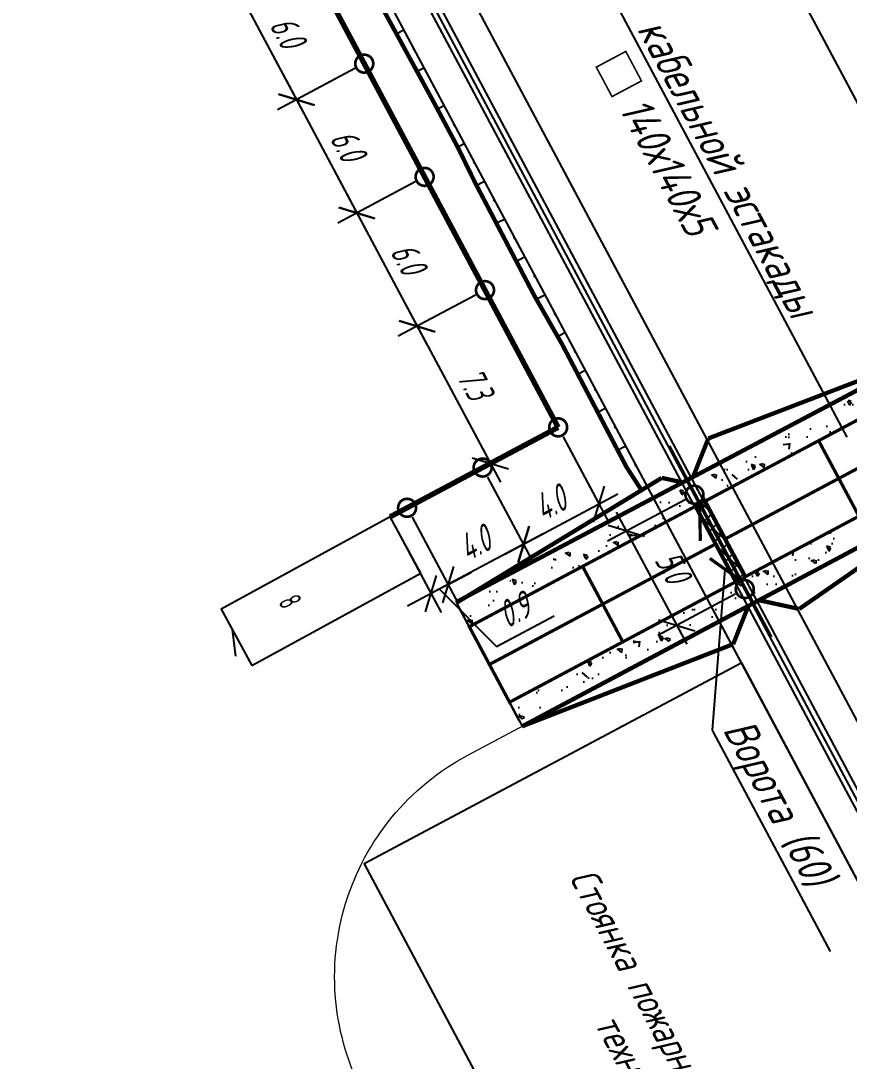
# Model space of a CAD drawing. Extents: x 5370511 to 5386565, y 1010429 to 1053793.
# Drawn here: x 5379956.9 to 5380034.4, y 1040594.6 to 1040691.9 of the extents above; entities that cross this region are included whole.
import ezdxf
from ezdxf import colors
from ezdxf.entities.mleader import LeaderData, LeaderLine
from ezdxf.math import Vec2, Vec3

# ---------------------------------------------------------------- set-up
doc = ezdxf.new("R2010")
doc.units = 0
doc.header["$PDMODE"] = 32
doc.header["$PDSIZE"] = 0.3
doc.layers.get('0').update_dxf_attribs({"linetype": 'CONTINUOUS'})
doc.layers.get('DEFPOINTS').update_dxf_attribs({"linetype": 'CONTINUOUS'})
for name, color, linetype in [('3D-MODEL', 7, 'CONTINUOUS'), ('ГП_граница насыпи', 242, 'CONTINUOUS'), ('ГП_откос', 246, 'CONTINUOUS'), ('ГП_переезд', 7, 'CONTINUOUS'), ('ГП_сооружения', 7, 'CONTINUOUS')]:
    doc.layers.add(name, color=color, linetype=linetype)
doc.styles.add('ГОСТ_НИПИ', font='gost_nipi.shx', dxfattribs={"oblique": 15})
doc.styles.add('ГОСТ_НИПИ_разм', font='gost_nipi.shx', dxfattribs={"width": 0.8, "oblique": 15, "height": 2.5})
doc.dimstyles.new('Лист М500', dxfattribs={"dimtxt": 2.5, "dimasz": 2.5, "dimexe": 2, "dimexo": 1, "dimgap": 1, "dimtad": 1, "dimdec": 1, "dimlfac": 0.5, "dimzin": 0, "dimdsep": 46, "dimtxsty": 'ГОСТ_НИПИ_разм', "dimblk": 'OBLIQUE', "dimcen": 0.09, "dimdle": 2, "dimaunit": 1, "dimadec": 0, "dimazin": 0, "dimtfac": 1, "dimtdec": 1, "dimtofl": 0, "dimtmove": 1, "dimatfit": 3, "dimldrblk": 'NONE', "dimfxl": 1, "dimtolj": 1, "dimtzin": 0, "dimarcsym": 0})

# ---------------------------------------------------------------- blocks, each defined once
blk = doc.blocks.new('125')
at = {"layer": 'ГП_переезд', "lineweight": -3}
h = blk.add_hatch(dxfattribs=at)
h.set_pattern_fill('AR-CONC', color=253, scale=0.3, angle=154.0072)
h.set_pattern_definition([(204.007191443, (-7634486.7304, -5076924.0718), (-1.85162098708, 1.11224984608), [0.225, -2.475]), (149.007191443, (-7634486.7304, -5076924.0718), (-0.61481389126, -2.2107483634), [0.18, -1.98]), (254.458635903, (-7634486.8847, -5076923.979), (-2.46643486206, -1.0984984994), [0.191220576, -2.103426336]), (200.191391443, (-7634486.9933, -5076924.611), (-2.66024599245, 1.849512766), [0.3375, -3.7125]), (250.642826933, (-7634487.215, -5076924.457), (-3.8011068157, -1.3978866138), [0.286831026, -3.15514128]), (145.191355433, (-7634486.9933, -5076924.611), (-3.8011068134, -1.3978866133), [0.27, -2.970000003]), (175.007191443, (-7634487.1972, -5076924.3448), (-1.08023477996, 1.87047930223), [0.225, -2.475]), (120.007191443, (-7634487.1972, -5076924.3448), (-1.60952042005, -1.635496397), [0.18, -1.98]), (225.458636183, (-7634487.2873, -5076924.1889), (-2.6897551782, 0.23498289985), [0.19122057, -2.103426336]), (191.507191443, (-7634486.7304, -5076924.07175), (-0.47047013873, -0.88167651016), [0, -1.956, 0, -2.01, 0, -1.9875]), (161.507191443, (-7634486.7304, -5076924.0718), (-1.22794207685, -0.71767254086), [0, -1.146, 0, -1.911, 0, -0.7575]), (121.507191443, (-7634486.129, -5076924.36495), (-1.409822805246, 0.762676666884), [0, -0.75, 0, -2.34, 0, -3.105]), (111.507191443, (-7634485.8594, -5076924.4964), (-1.70420454994, 0.49682078495), [0, -0.975, 0, -1.554, 0, -2.205])])
h.paths.add_polyline_path([(-13.635, 32.934), (-14.635, 32.934), (-14.635, 8.434), (-13.635, 8.434)])
h = blk.add_hatch(dxfattribs=at)
h.set_pattern_fill('AR-CONC', color=253, scale=0.3, angle=154.0072)
h.set_pattern_definition([(204.007191443, (-7634482.2361, -5076926.263), (-1.85162098708, 1.11224984608), [0.225, -2.475]), (149.007191443, (-7634482.2361, -5076926.263), (-0.61481389126, -2.2107483634), [0.18, -1.98]), (254.458635903, (-7634482.3904, -5076926.1704), (-2.46643486206, -1.0984984994), [0.191220576, -2.103426336]), (200.191391443, (-7634482.499, -5076926.8024), (-2.66024599245, 1.849512766), [0.3375, -3.7125]), (250.642826933, (-7634482.7208, -5076926.6482), (-3.8011068157, -1.3978866138), [0.286831026, -3.15514128]), (145.191355433, (-7634482.499, -5076926.8024), (-3.8011068134, -1.3978866133), [0.27, -2.970000003]), (175.007191443, (-7634482.703, -5076926.536), (-1.08023477996, 1.87047930223), [0.225, -2.475]), (120.007191443, (-7634482.703, -5076926.536), (-1.60952042005, -1.635496397), [0.18, -1.98]), (225.458636183, (-7634482.793, -5076926.3802), (-2.6897551782, 0.23498289985), [0.19122057, -2.103426336]), (191.507191443, (-7634482.2361, -5076926.26304), (-0.47047013873, -0.88167651016), [0, -1.956, 0, -2.01, 0, -1.9875]), (161.507191443, (-7634482.2361, -5076926.263), (-1.22794207685, -0.71767254086), [0, -1.146, 0, -1.911, 0, -0.7575]), (121.507191443, (-7634481.6348, -5076926.5562), (-1.409822805246, 0.762676666884), [0, -0.75, 0, -2.34, 0, -3.105]), (111.507191443, (-7634481.3651, -5076926.6877), (-1.70420454994, 0.49682078495), [0, -0.975, 0, -1.554, 0, -2.205])])
h.paths.add_polyline_path([(-8.635, 32.934), (-9.635, 32.934), (-9.635, 8.434), (-8.635, 8.434)])
at = {"layer": 'ГП_переезд'}
h = blk.add_hatch(dxfattribs=at)
h.set_pattern_fill('ANSI37', color=253, scale=4, angle=154.0072)
h.set_pattern_definition([(199.0071914425, (-7634482.2361, -5076926.26304), (0.16284341402, -0.472738852338), []), (289.0071914425, (-7634482.2361, -5076926.26304), (0.472738852338, 0.16284341402), [])])
h.paths.add_polyline_path([(-9.635, 20.934), (-13.635, 20.934), (-13.635, 20.434), (-9.635, 20.434)])
at = {"layer": 'ГП_переезд', "color": 253, "linetype": 'Continuous'}
for p, q in [((-8.635, 32.934, 0.802), (-14.635, 32.934, 0.802)), ((-6.571, 20.684, 0.802), (-16.699, 20.684, 0.802)), ((-8.635, 8.434, 0.802), (-14.635, 8.434, 0.802))]:
    blk.add_line(p, q, dxfattribs=at)
at = {"layer": 'ГП_переезд', "color": 253, "lineweight": 30}
blk.add_line((-13.635, 20.934, 0.802), (-13.868, 20.934, 0.802), dxfattribs=at)
at = {"layer": 'ГП_переезд', "color": 253, "lineweight": -3, "const_width": 0.2, "elevation": 0.802}
for points in [[(-14.857, 32.914), (-16.153, 22.434)], [(-8.364, 32.934), (-7.117, 22.434)], [(-14.88, 20.934), (-16.153, 22.434)], [(-8.389, 20.934), (-7.117, 22.434)], [(-14.88, 20.434), (-15.548, 19.646)], [(-8.389, 20.434), (-7.117, 18.934)], [(-15.548, 19.646), (-14.905, 8.415)], [(-7.117, 18.934), (-8.364, 8.415)]]:
    blk.add_lwpolyline(points, dxfattribs=at)
at = {"layer": 'ГП_переезд', "color": 253, "const_width": 0.2, "elevation": 0.802}
for points in [[(-14.94, 8.434), (-14.857, 32.914)], [(-8.362, 8.433), (-8.362, 32.934)]]:
    blk.add_lwpolyline(points, dxfattribs=at)
at = {"layer": 'ГП_переезд', "color": 253, "elevation": 0.802}
for points in [[(-13.635, 32.934), (-14.857, 32.934), (-14.905, 8.434), (-13.635, 8.434)], [(-8.364, 32.934), (-9.635, 32.934), (-9.635, 8.434), (-8.407, 8.433)]]:
    blk.add_lwpolyline(points, close=True, dxfattribs=at)
at = {"layer": 'ГП_переезд', "color": 253, "linetype": 'Continuous', "const_width": 0.15, "elevation": 0.802}
for points in [[(-11.635, 26.934), (-11.635, 32.934), (-13.635, 32.934), (-13.635, 26.934)], [(-9.635, 26.934), (-9.635, 32.934), (-11.635, 32.934), (-11.635, 26.934)], [(-11.635, 20.934), (-11.635, 26.934), (-13.635, 26.934), (-13.635, 20.934)], [(-9.635, 20.934), (-9.635, 26.934), (-11.635, 26.934), (-11.635, 20.934)], [(-11.635, 14.434), (-11.635, 20.434), (-13.635, 20.434), (-13.635, 14.434)], [(-9.635, 14.434), (-9.635, 20.434), (-11.635, 20.434), (-11.635, 14.434)], [(-11.635, 8.434), (-11.635, 14.434), (-13.635, 14.434), (-13.635, 8.434)], [(-9.635, 8.434), (-9.635, 14.434), (-11.635, 14.434), (-11.635, 8.434)]]:
    blk.add_lwpolyline(points, close=True, dxfattribs=at)
blk = doc.blocks.new('куст_откос')
at = {"layer": 'ГП_откос', "color": 253, "lineweight": 15}
for points, const_width, elevation in [([(-27.234, -64.312), (-22.201, -64.263), (-20.501, -64.246), (-17.903, -64.246), (-17.274, -64.268), (-16.015, -64.311), (-12.538, -64.334), (-10.059, -64.351), (-7.483, -64.274), (-7.421, -64.275), (-4.457, -64.295), (-2.613, -64.308), (-2.451, -64.309), (-2.289, -64.31), (-2.125, -64.311), (-1.961, -64.313), (-1.796, -64.314), (-1.63, -64.315), (-1.463, -64.316), (-1.296, -64.317), (-1.127, -64.318), (-1.021, -64.319), (-0.958, -64.314), (0.281, -64.21)], 0.2, 49.01), ([(35.054, -63.874), (29.9, -63.874), (24.746, -63.874), (19.592, -63.874), (14.439, -63.874), (9.285, -63.874), (4.131, -63.874), (-0.958, -63.874), (-6.046, -63.874), (-11.135, -63.874), (-16.223, -63.874), (-21.311, -63.874), (-26.4, -63.874), (-31.488, -63.874), (-36.577, -63.874), (-41.665, -63.874), (-46.754, -63.874), (-51.842, -63.874), (-56.931, -63.874), (-62.019, -63.874), (-62.019, -58.374), (-62.019, -52.874), (-72.019, -52.874), (-72.019, -47.775)], 0.01, 48.9)]:
    blk.add_lwpolyline(points, dxfattribs=dict(at, const_width=const_width, elevation=elevation))
at = {"layer": 'ГП_откос', "color": 253, "linetype": 'ByBlock', "lineweight": -3}
for points in [[(-23.933, -63.874), (-23.933, -64.199)], [(-22.931, -63.874), (-22.931, -63.953)], [(-21.928, -63.874), (-21.928, -64.183)], [(-20.926, -63.874), (-20.926, -63.95)], [(-19.924, -63.874), (-19.924, -64.172)], [(-18.921, -63.874), (-18.921, -63.949)], [(-17.919, -63.874), (-17.919, -64.172)], [(-16.917, -63.874), (-16.917, -63.955)], [(-15.915, -63.874), (-15.915, -64.224)], [(-14.912, -63.874), (-14.912, -63.963)], [(-13.91, -63.874), (-13.91, -64.235)], [(-12.908, -63.874), (-12.908, -63.966)], [(-11.905, -63.874), (-11.905, -64.245)], [(-10.903, -63.874), (-10.903, -63.968)], [(-9.901, -63.874), (-9.901, -64.252)], [(-8.899, -63.874), (-8.899, -63.963)], [(-7.896, -63.874), (-7.896, -64.204)], [(-6.894, -63.874), (-6.894, -63.955)], [(-5.892, -63.874), (-5.892, -64.203)], [(-4.89, -63.874), (-4.89, -63.958)], [(-3.887, -63.874), (-3.887, -64.214)], [(-2.885, -63.874), (-2.885, -63.961)], [(-1.883, -63.874), (-1.883, -64.225)], [(-0.88, -63.874), (-0.88, -63.961)]]:
    blk.add_lwpolyline(points, dxfattribs=at)
blk = doc.blocks.new('_Oblique')
at = {"color": 0, "linetype": 'ByBlock', "lineweight": -2}
blk.add_line((-0.5, -0.5), (0.5, 0.5), dxfattribs=at)
blk = doc.blocks.new('*D699')
at = {"color": 0, "lineweight": -2, "transparency": 16777216}
for p, q in [((5380007.642, 1040652.994), (5380011.939, 1040644.929)), ((5380000.582, 1040649.232), (5380004.879, 1040641.167)), ((5380012.764, 1040647.635), (5380002.173, 1040641.992))]:
    blk.add_line(p, q, dxfattribs=at)
at = {"layer": 'DEFPOINTS', "color": 0, "lineweight": 15, "transparency": 16777216}
for p in [(5380007.172, 1040653.876), (5380000.112, 1040650.115), (5380003.938, 1040642.933)]:
    blk.add_point(p, dxfattribs=at)
at = {"color": 0, "lineweight": -2, "transparency": 16777216, "xscale": 2.5, "yscale": 2.5, "zscale": 2.5}
for p, rotation in [((5380010.999, 1040646.694), 28.04915530994217), ((5380003.938, 1040642.933), 208.0491553099422)]:
    blk.add_blockref('_Oblique', p, dxfattribs=dict(at, rotation=rotation))
at = {"color": 0, "transparency": 16777216, "insert": (5380006.41, 1040646.799), "char_height": 2.5, "attachment_point": 5, "rotation": 28.04916, "style": 'ГОСТ_НИПИ_разм'}
blk.add_mtext('\\A1;4.0', dxfattribs=at)
blk = doc.blocks.new('_None')
blk = doc.blocks.new('*D700')
at = {"color": 0, "lineweight": -2, "transparency": 16777216}
for p, q in [((5380000.582, 1040649.232), (5380004.879, 1040641.167)), ((5379993.521, 1040645.47), (5379997.818, 1040637.406)), ((5380005.703, 1040643.873), (5379995.113, 1040638.23))]:
    blk.add_line(p, q, dxfattribs=at)
at = {"layer": 'DEFPOINTS', "color": 0, "lineweight": 15, "transparency": 16777216}
for p in [(5380000.112, 1040650.115), (5379993.051, 1040646.353), (5379996.878, 1040639.171)]:
    blk.add_point(p, dxfattribs=at)
at = {"color": 0, "lineweight": -2, "transparency": 16777216, "xscale": 2.5, "yscale": 2.5, "zscale": 2.5}
for p, rotation in [((5380003.938, 1040642.933), 28.04915530994217), ((5379996.878, 1040639.171), 208.0491553099422)]:
    blk.add_blockref('_Oblique', p, dxfattribs=dict(at, rotation=rotation))
at = {"color": 0, "transparency": 16777216, "insert": (5379999.35, 1040643.037), "char_height": 2.5, "attachment_point": 5, "rotation": 28.04916, "style": 'ГОСТ_НИПИ_разм'}
blk.add_mtext('\\A1;4.0', dxfattribs=at)
blk = doc.blocks.new('*D701')
at = {"color": 0, "lineweight": -2, "transparency": 16777216}
for p, q in [((5379993.521, 1040645.47), (5379997.818, 1040637.406)), ((5379991.944, 1040644.607), (5379996.231, 1040636.56)), ((5379996.878, 1040639.171), (5379999.084, 1040640.346)), ((5379996.878, 1040639.171), (5379995.291, 1040638.325)), ((5379995.291, 1040638.325), (5379993.085, 1040637.15)), ((5379996.084, 1040638.748), (5380001.413, 1040633.372)), ((5380001.413, 1040633.372), (5380006.795, 1040636.24))]:
    blk.add_line(p, q, dxfattribs=at)
at = {"layer": 'DEFPOINTS', "color": 0, "lineweight": 15, "transparency": 16777216}
for p in [(5379993.051, 1040646.353), (5379991.473, 1040645.49), (5379995.291, 1040638.325)]:
    blk.add_point(p, dxfattribs=at)
at = {"color": 0, "lineweight": -2, "transparency": 16777216, "xscale": 2.5, "yscale": 2.5, "zscale": 2.5}
for p, rotation in [((5379995.291, 1040638.325), 28.04915530994217), ((5379996.878, 1040639.171), 208.0491553099422)]:
    blk.add_blockref('_Oblique', p, dxfattribs=dict(at, rotation=rotation))
at = {"color": 0, "transparency": 16777216, "insert": (5380003.046, 1040636.792), "char_height": 2.5, "attachment_point": 5, "rotation": 28.04916, "style": 'ГОСТ_НИПИ_разм'}
blk.add_mtext('\\A1;0.9', dxfattribs=at)
blk = doc.blocks.new('*D705')
at = {"color": 0, "lineweight": -2, "transparency": 16777216}
for p, q in [((5379982.523, 1040698.012), (5379975.304, 1040694.166)), ((5379976.128, 1040696.872), (5379983.652, 1040682.751)), ((5379988.166, 1040687.422), (5379980.947, 1040683.575))]:
    blk.add_line(p, q, dxfattribs=at)
at = {"layer": 'DEFPOINTS', "color": 0, "lineweight": 15, "transparency": 16777216}
for p in [(5379983.405, 1040698.483), (5379989.048, 1040687.892), (5379982.712, 1040684.516)]:
    blk.add_point(p, dxfattribs=at)
at = {"color": 0, "lineweight": -2, "transparency": 16777216, "xscale": 2.5, "yscale": 2.5, "zscale": 2.5}
for p, rotation in [((5379977.069, 1040695.106), 118.0491553040555), ((5379982.712, 1040684.516), 298.0491553040555)]:
    blk.add_blockref('_Oblique', p, dxfattribs=dict(at, rotation=rotation))
at = {"color": 0, "transparency": 16777216, "insert": (5379981.876, 1040690.869), "char_height": 2.5, "attachment_point": 5, "rotation": 298.04916, "style": 'ГОСТ_НИПИ_разм'}
blk.add_mtext('\\A1;6.0', dxfattribs=at)
blk = doc.blocks.new('*D706')
at = {"color": 0, "lineweight": -2, "transparency": 16777216}
for p, q in [((5379988.166, 1040687.422), (5379980.947, 1040683.575)), ((5379981.771, 1040686.281), (5379989.295, 1040672.16)), ((5379993.808, 1040676.831), (5379986.589, 1040672.985))]:
    blk.add_line(p, q, dxfattribs=at)
at = {"layer": 'DEFPOINTS', "color": 0, "lineweight": 15, "transparency": 16777216}
for p in [(5379989.048, 1040687.892), (5379994.691, 1040677.302), (5379988.354, 1040673.925)]:
    blk.add_point(p, dxfattribs=at)
at = {"color": 0, "lineweight": -2, "transparency": 16777216, "xscale": 2.5, "yscale": 2.5, "zscale": 2.5}
for p, rotation in [((5379982.712, 1040684.516), 118.0491553040555), ((5379988.354, 1040673.925), 298.0491553040555)]:
    blk.add_blockref('_Oblique', p, dxfattribs=dict(at, rotation=rotation))
at = {"color": 0, "transparency": 16777216, "insert": (5379987.519, 1040680.279), "char_height": 2.5, "attachment_point": 5, "rotation": 298.04916, "style": 'ГОСТ_НИПИ_разм'}
blk.add_mtext('\\A1;6.0', dxfattribs=at)
blk = doc.blocks.new('*D707')
at = {"color": 0, "lineweight": -2, "transparency": 16777216}
for p, q in [((5379993.808, 1040676.831), (5379986.589, 1040672.985)), ((5379987.414, 1040675.691), (5379994.938, 1040661.57)), ((5379999.451, 1040666.241), (5379992.232, 1040662.394))]:
    blk.add_line(p, q, dxfattribs=at)
at = {"layer": 'DEFPOINTS', "color": 0, "lineweight": 15, "transparency": 16777216}
for p in [(5379994.691, 1040677.302), (5380000.334, 1040666.711), (5379993.997, 1040663.335)]:
    blk.add_point(p, dxfattribs=at)
at = {"color": 0, "lineweight": -2, "transparency": 16777216, "xscale": 2.5, "yscale": 2.5, "zscale": 2.5}
for p, rotation in [((5379988.354, 1040673.925), 118.0491553040555), ((5379993.997, 1040663.335), 298.0491553040555)]:
    blk.add_blockref('_Oblique', p, dxfattribs=dict(at, rotation=rotation))
at = {"color": 0, "transparency": 16777216, "insert": (5379993.161, 1040669.688), "char_height": 2.5, "attachment_point": 5, "rotation": 298.04916, "style": 'ГОСТ_НИПИ_разм'}
blk.add_mtext('\\A1;6.0', dxfattribs=at)
blk = doc.blocks.new('*D708')
at = {"color": 0, "lineweight": -2, "transparency": 16777216}
for p, q in [((5379999.451, 1040666.241), (5379992.232, 1040662.394)), ((5379993.057, 1040665.1), (5380001.776, 1040648.735)), ((5380006.289, 1040653.406), (5379999.07, 1040649.56))]:
    blk.add_line(p, q, dxfattribs=at)
at = {"layer": 'DEFPOINTS', "color": 0, "lineweight": 15, "transparency": 16777216}
for p in [(5380000.334, 1040666.711), (5380007.172, 1040653.876), (5380000.836, 1040650.5)]:
    blk.add_point(p, dxfattribs=at)
at = {"color": 0, "lineweight": -2, "transparency": 16777216, "xscale": 2.5, "yscale": 2.5, "zscale": 2.5}
for p, rotation in [((5379993.997, 1040663.335), 118.0491553040555), ((5380000.836, 1040650.5), 298.0491553040555)]:
    blk.add_blockref('_Oblique', p, dxfattribs=dict(at, rotation=rotation))
at = {"color": 0, "transparency": 16777216, "insert": (5379999.402, 1040657.976), "char_height": 2.5, "attachment_point": 5, "rotation": 298.04916, "style": 'ГОСТ_НИПИ_разм'}
blk.add_mtext('\\A1;7.3', dxfattribs=at)
blk = doc.blocks.new('*D659')
at = {"color": 0, "lineweight": -2, "transparency": 16777216}
for p, q in [((5380019.028, 1040647.105), (5380011.782, 1040643.245)), ((5380012.607, 1040645.95), (5380019.19, 1040633.595)), ((5380023.73, 1040638.28), (5380016.484, 1040634.419))]:
    blk.add_line(p, q, dxfattribs=at)
at = {"layer": 'DEFPOINTS', "color": 0, "lineweight": 15, "transparency": 16777216}
for p in [(5380019.91, 1040647.576), (5380024.613, 1040638.75), (5380018.249, 1040635.36)]:
    blk.add_point(p, dxfattribs=at)
at = {"color": 0, "lineweight": -2, "transparency": 16777216, "xscale": 2.5, "yscale": 2.5, "zscale": 2.5}
for p, rotation in [((5380013.547, 1040644.185), 118.0491553040555), ((5380018.249, 1040635.36), 298.0491553040555)]:
    blk.add_blockref('_Oblique', p, dxfattribs=dict(at, rotation=rotation))
at = {"color": 0, "transparency": 16777216, "insert": (5380017.884, 1040640.83), "char_height": 2.5, "attachment_point": 5, "rotation": 298.04916, "style": 'ГОСТ_НИПИ_разм'}
blk.add_mtext('\\A1;5.0', dxfattribs=at)

msp = doc.modelspace()

# ---------------------------------------------------------------- linework, layer by layer
at = {"color": 8}
for points in [[(5380077.467, 1040845.146), (5380241.107, 1040538.021), (5380111.197, 1040468.803), (5379956.961, 1040758.278), (5379976.377, 1040768.623), (5379966.973, 1040786.274)], [(5380076.23, 1040841.088), (5380237.049, 1040539.258), (5380112.433, 1040472.861), (5379961.02, 1040757.041), (5379980.436, 1040767.386), (5379971.031, 1040785.037)], [(5380076.024, 1040840.412), (5380236.372, 1040539.464), (5380112.64, 1040473.538), (5379961.696, 1040756.835), (5379981.112, 1040767.18), (5379971.708, 1040784.831)], [(5380075.818, 1040839.735), (5380235.696, 1040539.67), (5380112.846, 1040474.214), (5379962.372, 1040756.629), (5379981.788, 1040766.974), (5379972.384, 1040784.624)], [(5380074.581, 1040835.677), (5380231.638, 1040540.907), (5380114.083, 1040478.273), (5379966.431, 1040755.392), (5379985.847, 1040765.737), (5379976.442, 1040783.387)], [(5380024.342, 1040631.851), (5379989.032, 1040613.057), (5380007.827, 1040577.747), (5380043.136, 1040596.541)]]:
    msp.add_lwpolyline(points, close=True, dxfattribs=at)
msp.add_lwpolyline([(5379991.852, 1040765.506), (5379982.909, 1040782.292), (5380067.628, 1040827.44), (5380220.923, 1040539.731), (5380143.259, 1040498.35), (5380128.103, 1040526.796, 0.413433), (5380111.898, 1040531.759), (5380109.98, 1040530.741), (5380103.867, 1040542.214), (5380105.728, 1040543.202, 0.414994), (5380110.704, 1040559.451), (5380065.107, 1040645.029, 0.414214), (5380048.874, 1040649.977), (5380047.048, 1040649.004), (5380040.954, 1040660.444, 0.309973), (5380041.727, 1040671.9), (5379991.852, 1040765.506)], format="xyb", dxfattribs=at)
at = {"color": 5, "ltscale": 0.3, "transparency": 33554687, "const_width": 0.5}
for points in [[(5379966.377, 1040730.442), (5380007.172, 1040653.876)], [(5379991.464, 1040645.507), (5380007.171, 1040653.878)]]:
    msp.add_lwpolyline(points, dxfattribs=at)
at = {"const_width": 0.25}
for points in [[(5379989.789, 1040688.287, 1), (5379988.307, 1040687.497, 1), (5379989.789, 1040688.287, 49.91739)], [(5379995.432, 1040677.697, 1), (5379993.949, 1040676.907, 1), (5379995.432, 1040677.697, 49.91739)], [(5380001.075, 1040667.106, 1), (5379999.592, 1040666.316, 1), (5380001.075, 1040667.106, 49.91739)], [(5380007.913, 1040654.271, 1), (5380006.431, 1040653.481, 1), (5380007.913, 1040654.271, 49.91739)], [(5380000.853, 1040650.51, 1), (5379999.37, 1040649.72, 1), (5380000.853, 1040650.51, 49.91739)], [(5380020.652, 1040647.971, 1), (5380019.169, 1040647.181, 1), (5380020.652, 1040647.971, 49.91739)], [(5379993.793, 1040646.748, 1), (5379992.31, 1040645.958, 1), (5379993.793, 1040646.748, 49.91739)], [(5380025.354, 1040639.145, 1), (5380023.871, 1040638.355, 1), (5380025.354, 1040639.145, 49.91739)]]:
    msp.add_lwpolyline(points, format="xyb", dxfattribs=at)
at = {"const_width": 0.3}
for points in [[(5380020.381, 1040646.693), (5380020.467, 1040643.263)], [(5380024.143, 1040639.633), (5380021.344, 1040641.617)]]:
    msp.add_lwpolyline(points, dxfattribs=at)
at = {"layer": '3D-MODEL', "lineweight": 15}
msp.add_polyline3d([(5380077.467, 1040845.146, 97.8), (5380077.467, 1040845.146, 97.8), (5380241.107, 1040538.021, 97.8), (5380184.616, 1040507.922, 98.28), (5380111.197, 1040468.803, 98.6), (5380082.183, 1040523.256, 98.6), (5380019.173, 1040641.517, 98.6), (5379956.961, 1040758.278, 98.6), (5379976.377, 1040768.623, 98.5), (5379966.973, 1040786.274, 98.5), (5380020.976, 1040815.047, 98.2)], close=True, dxfattribs=at)
at = {"layer": 'ГП_граница насыпи'}
msp.add_lwpolyline([(5380077.467, 1040845.146), (5380241.107, 1040538.021), (5380111.197, 1040468.803), (5379956.961, 1040758.278), (5379976.377, 1040768.623), (5379966.973, 1040786.274)], close=True, dxfattribs=at)
at = {"layer": 'ГП_граница насыпи', "color": 8, "lineweight": 15}
msp.add_lwpolyline([(5380043.136, 1040596.541), (5379998.887, 1040572.956), (5379989.034, 1040591.441, -0.414214), (5379998.739, 1040623.227), (5380022.251, 1040635.74)], format="xyb", close=True, dxfattribs=at)
at = {"layer": 'ГП_сооружения', "color": 8}
msp.add_lwpolyline([(5379978.549, 1040631.607), (5379994.343, 1040640.243), (5379991.464, 1040645.507), (5379975.671, 1040636.872)], close=True, dxfattribs=at)
at = {"layer": 'ГП_сооружения'}
msp.add_lwpolyline([(5379977.055, 1040632.489), (5379976.732, 1040634.932)], dxfattribs=at)

# ---------------------------------------------------------------- block references
at = {"color": 8, "xscale": 1.999999999999999, "yscale": 1.999999999999999, "zscale": 1.999999999999999, "rotation": 298.0482140233812}
msp.add_blockref('125', (5379996.802, 1040603.232, -1.603), dxfattribs=at)
at = {"layer": 'ГП_откос', "color": 8, "lineweight": 15, "xscale": 2, "yscale": 2, "zscale": 2, "rotation": 298.0491553101125}
msp.add_blockref('куст_откос', (5380128.032, 1040708.88), dxfattribs=at)

# ---------------------------------------------------------------- texts
at = {"style": 'ГОСТ_НИПИ', "oblique": 15, "width": 0.8}
msp.add_text('8', height=2, rotation=311.49928, dxfattribs=at).set_placement((5379980.879, 1040637.497))
at = {"color": 8, "insert": (5380021.708, 1040591.873, 0), "char_height": 2.6, "attachment_point": 3, "rotation": 298.02501, "style": 'ГОСТ_НИПИ'}
msp.add_mtext_dynamic_manual_height_columns('Стоянка пожарной техники', width=29.70326, gutter_width=30, heights=[0], dxfattribs=at)

# ---------------------------------------------------------------- dimensions: what is measured, and where the dimension line sits
for base, p1, p2, angle, picture, middle in [((5379982.712, 1040684.516), (5379983.405, 1040698.483), (5379989.048, 1040687.892), 298.04916, '*D705', (5379981.876, 1040690.869)), ((5379988.354, 1040673.925), (5379989.048, 1040687.892), (5379994.691, 1040677.302), 298.04916, '*D706', (5379987.519, 1040680.279)), ((5379993.997, 1040663.335), (5379994.691, 1040677.302), (5380000.334, 1040666.711), 298.04916, '*D707', (5379993.161, 1040669.688)), ((5380000.836, 1040650.5), (5380000.334, 1040666.711), (5380007.172, 1040653.876), 298.04916, '*D708', (5379999.402, 1040657.976)), ((5380003.938, 1040642.933), (5380007.172, 1040653.876), (5380000.112, 1040650.115), 28.04916, '*D699', (5380006.41, 1040646.799)), ((5379996.878, 1040639.171), (5380000.112, 1040650.115), (5379993.051, 1040646.353), 28.04916, '*D700', (5379999.35, 1040643.037)), ((5380018.249, 1040635.36), (5380019.91, 1040647.576), (5380024.613, 1040638.75), 298.04916, '*D659', (5380017.884, 1040640.83)), ((5379995.291, 1040638.325), (5379993.051, 1040646.353), (5379991.473, 1040645.49), 28.04916, '*D701', (5380001.238, 1040635.828))]:
    dim = msp.add_linear_dim(base=base, p1=p1, p2=p2, angle=angle, dimstyle='Лист М500')
    dim.commit()
    dim.dimension.update_dxf_attribs({"geometry": picture, "text_midpoint": middle})

# ---------------------------------------------------------------- leaders
ml = msp.add_multileader_mtext('Standard')
ml.set_content('{\\Fgost_ful|c204;\\H1.00002x;Балка кабельной эстакады\\P\\f@Batang|b0|i0|c204|p18;\\H0.99998x;\\Q0;□\\fMS Shell Dlg 2|b0|i0|c204|p0;\\H0.70833x;\\Q15; \\Fgost_ful|c204;\\H1.4118x;140х140х5}', color=256, style='ГОСТ_НИПИ')
ml.set_leader_properties()
ml.set_arrow_properties(name='NONE')
ml.build(insert=Vec2(0, 0))
ml.multileader.update_dxf_attribs({"text_left_attachment_type": 6, "text_right_attachment_type": 6, "dogleg_length": 0.36})
ctx = ml.context
ctx.base_point, ctx.char_height, ctx.landing_gap_size, ctx.plane_origin, ctx.plane_x_axis, ctx.plane_y_axis = Vec3(5380008.227, 1040701.648), 3, 0.5, Vec3(5379926.001, 1040650.295), Vec3(0.470229, -0.882544), Vec3(0.882544, 0.470229)
ctx.left_attachment, ctx.right_attachment, ctx.text_align_type = 6, 6, 1
notes = []
notes.append((ctx, [(0, (1, 1, 0), (5380008.057, 1040701.966), (0.470229, -0.882544), 0.36, [(0, [(5379980.697, 1040703.567)], 0, [])])]))
ctx.mtext.insert, ctx.mtext.text_direction, ctx.mtext.rotation, ctx.mtext.alignment, ctx.mtext.flow_direction = Vec3(5380021.971, 1040683.507), Vec3(0.470229, -0.882544), 5.201939, 2, 5
ml = msp.add_multileader_mtext('Standard')
ml.set_content('Ворота (60)', color=256, style='ГОСТ_НИПИ')
ml.set_leader_properties()
ml.set_arrow_properties(name='NONE')
ml.build(insert=Vec2(0, 0))
ml.multileader.update_dxf_attribs({"text_left_attachment_type": 6, "text_right_attachment_type": 6, "dogleg_length": 0.2, "arrow_head_size": 0.2})
ctx = ml.context
ctx.base_point, ctx.char_height, ctx.arrow_head_size, ctx.landing_gap_size, ctx.plane_origin, ctx.plane_x_axis, ctx.plane_y_axis = Vec3(5380021.664, 1040625.371), 3, 0.2, 0.2, Vec3(5380022.743, 1040640.625), Vec3(0.470229, -0.882544), Vec3(0.882544, 0.470229)
ctx.left_attachment, ctx.right_attachment = 6, 6
notes.append((ctx, [(0, (1, 1, 0), (5380021.57, 1040625.548), (0.470229, -0.882544), 0.2, [(0, [(5380022.743, 1040640.625)], 0, [])])]))
ctx.mtext.insert, ctx.mtext.text_direction, ctx.mtext.rotation, ctx.mtext.flow_direction = Vec3(5380025.163, 1040627.008), Vec3(0.470229, -0.882544), 5.201939, 5
for ctx, leaders in notes:
    for number, flags, end, landing, length, lines in leaders:
        leader = LeaderData()
        leader.index, (leader.has_last_leader_line, leader.has_dogleg_vector, leader.attachment_direction) = number, flags
        leader.last_leader_point, leader.dogleg_vector, leader.dogleg_length = Vec3(end), Vec3(landing), length
        for number, points, colour, breaks in lines:
            line = LeaderLine()
            line.index, line.vertices, line.color, line.breaks = number, Vec3.list(points), colors.encode_raw_color(colour), breaks
            leader.lines.append(line)
        ctx.leaders.append(leader)

doc.saveas('drawing.dxf')
